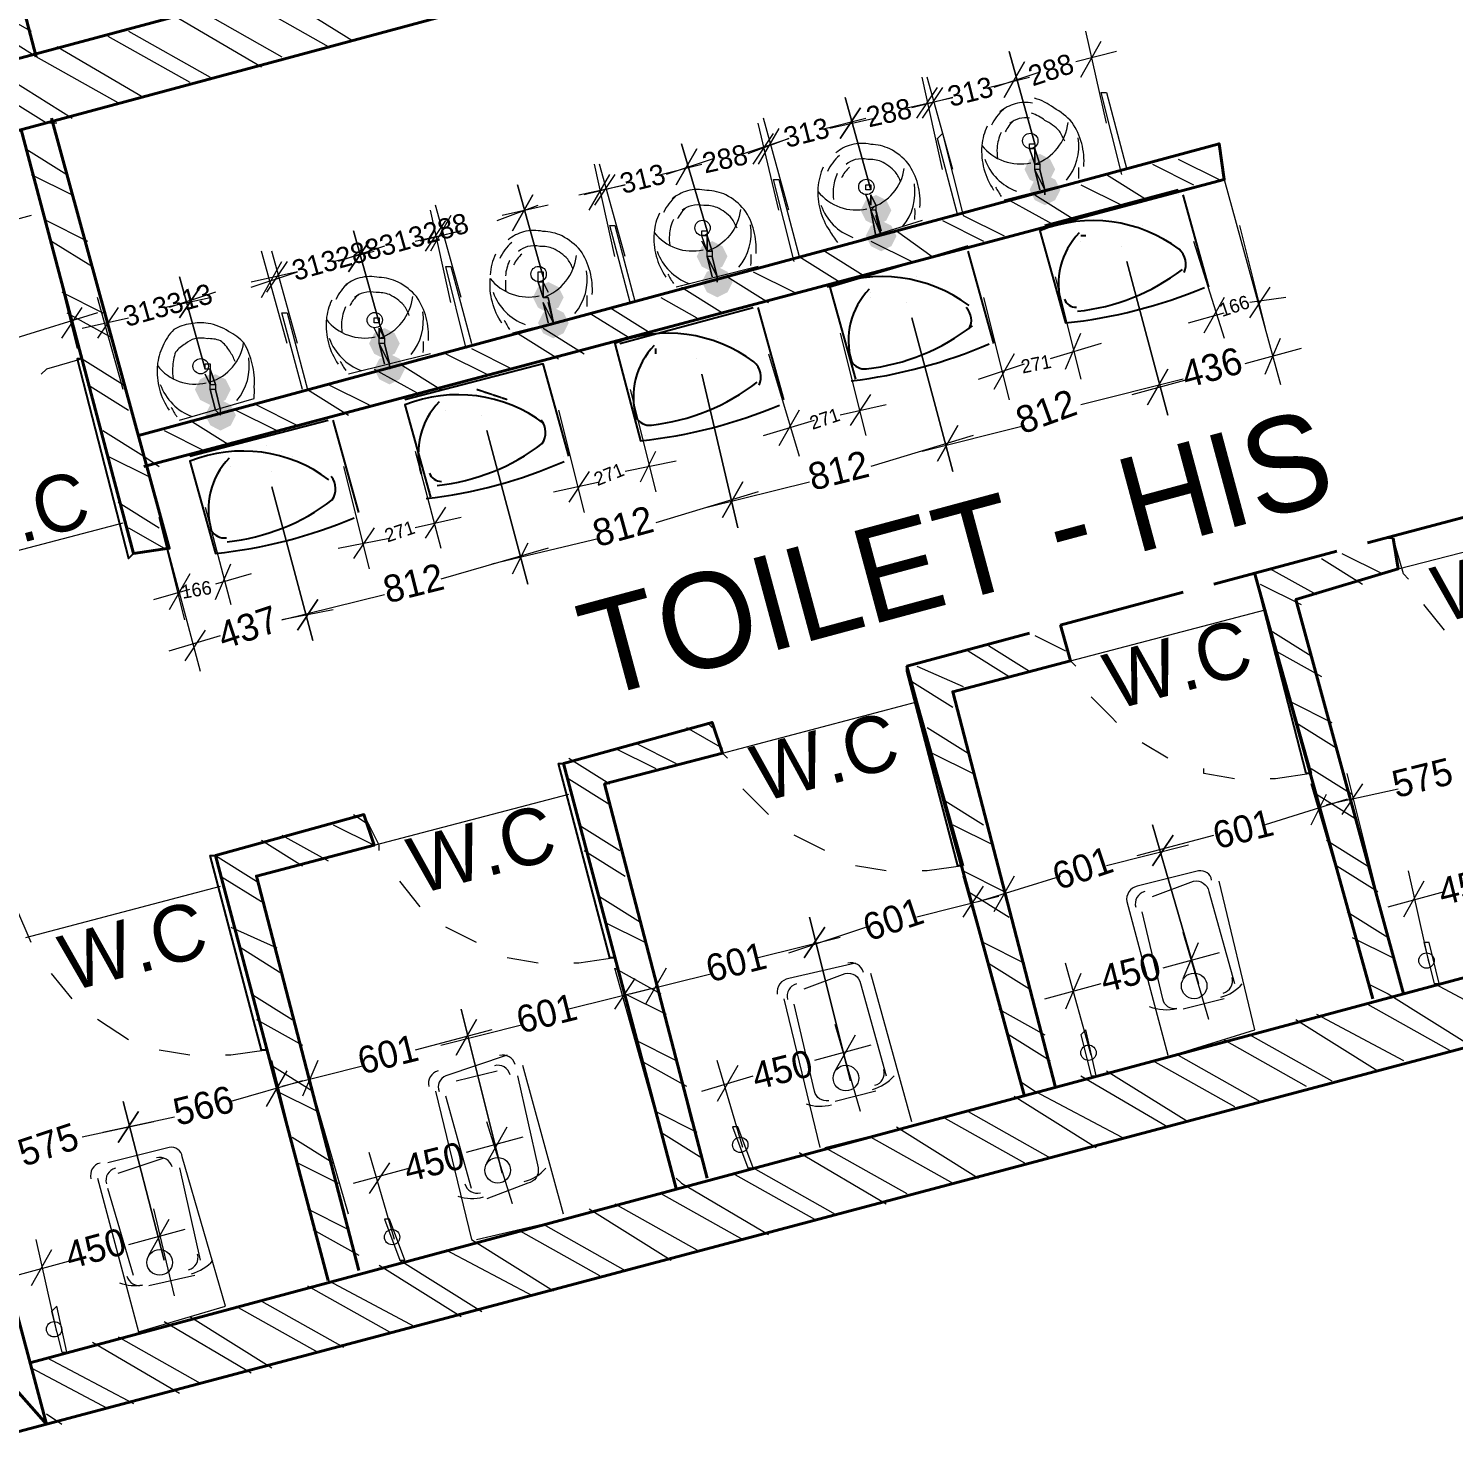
# Model space of a CAD drawing. Header units: millimetres. Extents: x 23593 to 241524, y 4405 to 182732.
# Drawn here: x 72342 to 77595, y 26755 to 31974 of the extents above; entities that cross this region are included whole.
import ezdxf

# ---------------------------------------------------------------- set-up
doc = ezdxf.new("R2010")
doc.units = ezdxf.units.MM
doc.linetypes.add('PDF_IMPORT', pattern=[1, 0.8, -0.2])
for name, color, linetype in [('PDF_0', 7, 'Continuous'), ('PDF_ANNOTATION', 7, 'Continuous'), ('PDF_AR_ELEVATION', 2, 'Continuous'), ('PDF_ST COLUMN', 1, 'Continuous'), ('PDF_Text', 7, 'Continuous'), ('PDF_wall', 7, 'Continuous')]:
    doc.layers.add(name, color=color, linetype=linetype)
for name, color, linetype, true_color in [('PDF_AR_DOOR', 7, 'Continuous', 0x723939), ('PDF_AR_HATCH', 7, 'Continuous', 0x767676), ('PDF_dimension', 7, 'Continuous', 0x767676), ('PDF_FUR', 7, 'Continuous', 0xdd6e00), ('PDF_hatch', 7, 'Continuous', 0x767676)]:
    doc.layers.add(name, color=color, linetype=linetype, true_color=true_color)
doc.styles.add('PDF Century Gothic', font='GOTHIC.TTF')

msp = doc.modelspace()

# ---------------------------------------------------------------- hatches: boundary and pattern name
at = {"layer": 'PDF_FUR', "transparency": 33554559}
for points in [[(76070.4, 31511.6), (76032.6, 31492.7), (76013.8, 31454.9), (76032.6, 31417.2), (76070.4, 31398.3), (76108.1, 31417.2), (76127, 31454.9), (76108.1, 31492.7)], [(76070.4, 31511.6), (76032.6, 31492.7), (76013.8, 31454.9), (76032.6, 31417.2), (76070.4, 31398.3), (76108.1, 31417.2), (76127, 31454.9), (76108.1, 31492.7)], [(76089.3, 31436.1), (76051.5, 31417.2), (76032.6, 31379.4), (76051.5, 31341.7), (76089.3, 31322.8), (76127, 31341.7), (76145.9, 31379.4), (76127, 31417.2)], [(75466.3, 31360.6), (75428.6, 31341.7), (75409.7, 31303.9), (75428.6, 31266.2), (75466.3, 31247.3), (75504.1, 31266.2), (75523, 31303.9), (75504.1, 31341.7)], [(75466.3, 31360.6), (75428.6, 31341.7), (75409.7, 31303.9), (75428.6, 31266.2), (75466.3, 31247.3), (75504.1, 31266.2), (75523, 31303.9), (75504.1, 31341.7)], [(75485.2, 31266.2), (75447.5, 31247.3), (75428.6, 31209.5), (75447.5, 31171.8), (75485.2, 31152.9), (75523, 31171.8), (75541.9, 31209.5), (75523, 31247.3)], [(75485.2, 31266.2), (75447.5, 31247.3), (75428.6, 31209.5), (75447.5, 31171.8), (75485.2, 31152.9), (75523, 31171.8), (75541.9, 31209.5), (75523, 31247.3)], [(75485.2, 31266.2), (75447.5, 31247.3), (75428.6, 31209.5), (75447.5, 31171.8), (75485.2, 31152.9), (75523, 31171.8), (75541.9, 31209.5), (75523, 31247.3)], [(74862.3, 31190.7), (74824.5, 31171.8), (74805.7, 31134), (74824.5, 31096.3), (74862.3, 31077.4), (74900, 31096.3), (74918.9, 31134), (74900, 31171.8)], [(74862.3, 31190.7), (74824.5, 31171.8), (74805.7, 31134), (74824.5, 31096.3), (74862.3, 31077.4), (74900, 31096.3), (74918.9, 31134), (74900, 31171.8)], [(74881.2, 31096.3), (74843.4, 31077.4), (74824.5, 31039.6), (74843.4, 31001.9), (74881.2, 30983), (74918.9, 31001.9), (74937.8, 31039.6), (74918.9, 31077.4)], [(74258.2, 31039.6), (74220.5, 31020.8), (74201.6, 30983), (74220.5, 30945.3), (74258.2, 30926.4), (74296, 30945.3), (74314.9, 30983), (74296, 31020.8)], [(74258.2, 31039.6), (74220.5, 31020.8), (74201.6, 30983), (74220.5, 30945.3), (74258.2, 30926.4), (74296, 30945.3), (74314.9, 30983), (74296, 31020.8)], [(74277.1, 30945.3), (74239.4, 30926.4), (74220.5, 30888.6), (74239.4, 30850.9), (74277.1, 30832), (74314.9, 30850.9), (74333.7, 30888.6), (74314.9, 30926.4)], [(74277.1, 30945.3), (74239.4, 30926.4), (74220.5, 30888.6), (74239.4, 30850.9), (74277.1, 30832), (74314.9, 30850.9), (74333.7, 30888.6), (74314.9, 30926.4)], [(74277.1, 30945.3), (74239.4, 30926.4), (74220.5, 30888.6), (74239.4, 30850.9), (74277.1, 30832), (74314.9, 30850.9), (74333.7, 30888.6), (74314.9, 30926.4)], [(73654.2, 30869.8), (73616.4, 30850.9), (73597.6, 30813.1), (73616.4, 30775.4), (73654.2, 30756.5), (73691.9, 30775.4), (73710.8, 30813.1), (73691.9, 30850.9)], [(73654.2, 30869.8), (73616.4, 30850.9), (73597.6, 30813.1), (73616.4, 30775.4), (73654.2, 30756.5), (73691.9, 30775.4), (73710.8, 30813.1), (73691.9, 30850.9)], [(73673.1, 30775.4), (73635.3, 30756.5), (73616.4, 30718.7), (73635.3, 30681), (73673.1, 30662.1), (73710.8, 30681), (73729.7, 30718.7), (73710.8, 30756.5)], [(73012.4, 30699.9), (72974.6, 30681), (72955.8, 30643.2), (72974.6, 30605.5), (73012.4, 30586.6), (73050.1, 30605.5), (73069, 30643.2), (73050.1, 30681)], [(73031.3, 30699.9), (72993.5, 30681), (72974.6, 30643.2), (72993.5, 30605.5), (73031.3, 30586.6), (73069, 30605.5), (73087.9, 30643.2), (73069, 30681)], [(73050.1, 30605.5), (73012.4, 30586.6), (72993.5, 30548.9), (73012.4, 30511.1), (73050.1, 30492.2), (73087.9, 30511.1), (73106.8, 30548.9), (73087.9, 30586.6)]]:
    msp.add_hatch(color=256, dxfattribs=at).paths.add_polyline_path(points)

# ---------------------------------------------------------------- linework, layer by layer
at = {"layer": 'PDF_0', "color": 8, "lineweight": 5, "true_color": 0x767676}
for points in [[(76221.4, 31794.7), (76296.9, 31926.9)], [(75617.4, 31643.7), (75692.9, 31757)], [(75711.7, 31757), (75636.2, 31643.7)], [(75013.3, 31473.8), (75088.8, 31587.1)], [(75107.7, 31605.9), (75032.2, 31473.8)], [(74409.3, 31303.9), (74484.8, 31436.1)], [(74503.6, 31436.1), (74428.1, 31322.8)], [(73805.2, 31152.9), (73880.7, 31266.2)], [(73899.6, 31285), (73824.1, 31152.9)], [(73201.1, 30983), (73276.7, 31115.2)], [(73295.5, 31115.2), (73220, 31001.9)], [(76844.3, 30907.5), (76919.8, 31020.8)], [(72465, 30832), (72540.5, 30945.3)], [(72672.6, 30945.3), (72597.1, 30832)], [(76750, 30983), (76674.4, 30850.9)], [(76164.8, 30718.7), (76221.4, 30850.9)], [(76901, 30699.9), (76957.6, 30832)], [(75976, 30775.4), (75900.5, 30643.2)], [(75372, 30511.1), (75447.5, 30624.4)], [(75183.2, 30567.7), (75107.7, 30435.6)], [(74598, 30303.5), (74654.6, 30416.7)], [(74409.3, 30341.2), (74333.7, 30228)], [(73805.2, 30095.8), (73880.7, 30209.1)], [(73616.4, 30133.6), (73540.9, 30020.3)], [(73031.3, 29869.3), (73087.9, 30001.4)], [(72936.9, 29963.7), (72861.4, 29831.5)], [(72993.5, 29756), (72918, 29642.8)], [(77259.6, 29189.7), (77184.1, 29076.5)], [(77070.9, 29038.7), (77127.5, 29152)], [(75976, 28850), (75900.5, 28717.8)], [(75787.2, 28698.9), (75862.8, 28812.2)], [(77486.1, 28831.1), (77410.6, 28698.9)], [(76598.9, 28472.4), (76655.6, 28604.6)], [(74503.6, 28359.2), (74579.1, 28472.4)], [(74692.4, 28510.2), (74616.9, 28378)], [(76221.4, 28491.3), (76164.8, 28359.2)], [(75315.3, 28132.6), (75390.8, 28264.8)], [(73408.8, 28170.4), (73352.2, 28038.3)], [(73220, 28000.5), (73295.5, 28132.6)], [(74956.7, 28151.5), (74881.2, 28019.4)], [(74031.7, 27792.9), (74107.2, 27925)], [(73673.1, 27792.9), (73597.6, 27679.6)], [(72785.9, 27453.1), (72861.4, 27585.2)], [(72427.2, 27472), (72351.7, 27339.8)]]:
    msp.add_lwpolyline(points, dxfattribs=at)
for points in [[(75938.3, 31719.2), (76013.8, 31851.3)], [(75334.2, 31568.2), (75409.7, 31681.5)], [(74730.2, 31398.3), (74805.7, 31530.4)], [(74126.1, 31228.4), (74201.6, 31360.6)], [(73522.1, 31077.4), (73597.6, 31190.7)], [(72899.1, 30907.5), (72974.6, 31020.8)], [(76466.8, 30586.6), (76542.3, 30718.7)], [(75692.9, 30379), (75768.4, 30511.1)], [(74900, 30171.3), (74975.6, 30303.5)], [(74126.1, 29963.7), (74182.7, 30076.9)], [(73333.3, 29756), (73408.8, 29869.3)], [(76485.7, 28887.7), (76561.2, 29001)], [(75202.1, 28547.9), (75277.6, 28661.2)], [(73918.5, 28189.3), (73994, 28321.4)], [(72672.6, 27868.4), (72748.1, 27981.6)]]:
    msp.add_lwpolyline(points, close=True, dxfattribs=at)
at = {"layer": 'PDF_ANNOTATION', "lineweight": 25}
for points in [[(76580.1, 31379.4), (76089.3, 31247.3)], [(76580.1, 31360.6), (76580.1, 31360.6)], [(76693.3, 31020.8), (76598.9, 31360.6)], [(76353.5, 31266.2), (76353.5, 31266.2)], [(76410.2, 31266.2), (76410.2, 31266.2)], [(76089.3, 31228.4), (76089.3, 31228.4)], [(76240.3, 31209.5), (76221.4, 31209.5)], [(76447.9, 31247.3), (76447.9, 31247.3)], [(75806.1, 31171.8), (75296.5, 31020.8), (75390.8, 30681)], [(75900.5, 30813.1), (75806.1, 31152.9)], [(76221.4, 31190.7), (76221.4, 31190.7)], [(76372.4, 31171.8), (76372.4, 31171.8)], [(75560.7, 31058.5), (75560.7, 31058.5)], [(75617.4, 31058.5), (75617.4, 31058.5)], [(75447.5, 31001.9), (75447.5, 31001.9)], [(75674, 31039.6), (75674, 31039.6)], [(76674.4, 31020.8), (76674.4, 31020.8)], [(74522.5, 30813.1), (75013.3, 30945.3)], [(75126.6, 30605.5), (75032.2, 30945.3)], [(75447.5, 30983), (75447.5, 30983)], [(75579.6, 30964.1), (75579.6, 30964.1)], [(76183.7, 30888.6), (76183.7, 30888.6)], [(74786.8, 30850.9), (74786.8, 30850.9)], [(74654.6, 30775.4), (74654.6, 30794.3)], [(74843.4, 30832), (74843.4, 30832)], [(74881.2, 30832), (74881.2, 30832)], [(75881.6, 30813.1), (75881.6, 30813.1)], [(74333.7, 30397.8), (74239.4, 30737.6), (73729.7, 30605.5)], [(74805.7, 30756.5), (74805.7, 30756.5)], [(75107.7, 30605.5), (75107.7, 30605.5)], [(72936.9, 30397.8), (73446.5, 30530)], [(73559.8, 30190.2), (73465.4, 30530)], [(73880.7, 30567.7), (73880.7, 30567.7)], [(74012.8, 30548.9), (74012.8, 30548.9)], [(74616.9, 30473.4), (74616.9, 30473.4)], [(73220, 30435.6), (73220, 30435.6)], [(73276.7, 30416.7), (73276.7, 30416.7)], [(72955.8, 30379), (72955.8, 30379)], [(73314.4, 30397.8), (73314.4, 30397.8)], [(74314.9, 30397.8), (74314.9, 30397.8)], [(73087.9, 30360.1), (73087.9, 30360.1)], [(73238.9, 30341.2), (73238.9, 30341.2)], [(73824.1, 30265.7), (73824.1, 30265.7)], [(73540.9, 30190.2), (73540.9, 30190.2)], [(73050.1, 30039.2), (73050.1, 30039.2)]]:
    msp.add_lwpolyline(points, dxfattribs=at)
for points in [[(76602.1, 31074.1, 0.334665), (76583.3, 31160.4, 0.261571), (76070.4, 31228.4), (76164.8, 30888.6, 0.073475), (76676.9, 31019.9)], [(75441.3, 31013.3, 0.267393), (75375.5, 30748.1, 0.315349), (75431.4, 30719.8, 0.138894), (75821.6, 30878.5)], [(75035.3, 30658.8, 0.334665), (75016.5, 30745.1, 0.261571), (74503.6, 30813.1), (74598, 30454.5, 0.073475), (75110.1, 30585.7)], [(74648.4, 30805.7, 0.267393), (74582.7, 30540.5, 0.315349), (74638.5, 30512.2, 0.138894), (75028.7, 30670.8)], [(74242.5, 30518.6, 0.261571), (73729.7, 30586.6), (73824.1, 30246.8)], [(73848.9, 30289.8, 0.138894), (74235.9, 30444.3, 0.334665), (74232.3, 30530)], [(73449.6, 30310.9, 0.261571), (72936.9, 30379), (73031.3, 30039.2, 0.073475), (73543.3, 30170.4)], [(73081.6, 30390.4, 0.267393), (73015.8, 30125.2, 0.315349), (73071.7, 30096.9)], [(73074.9, 30082.2, 0.138894), (73461.9, 30236.6, 0.334665), (73458.3, 30322.4)]]:
    msp.add_lwpolyline(points, format="xyb", dxfattribs=at)
at = {"layer": 'PDF_ANNOTATION', "linetype": 'PDF_IMPORT', "lineweight": 25}
msp.add_lwpolyline([(74107.2, 30605.5), (73994, 30643.2)], dxfattribs=at)
at = {"layer": 'PDF_ANNOTATION', "lineweight": 25}
for centre, radius, start, end in [((76412.6, 31031.3), 273.7, 136.1337, 196.0147), ((75487.6, 30521.6), 538, 53.2693, 111.9034), ((76129.4, 31692), 764.5, 275.9457, 307.5754), ((75751.9, 30899.2), 66.1, 330.3447, 44.3592), ((76204.9, 30993.5), 47.2, 200.4971, 270.5075), ((75166.7, 32466), 1802.6, 276.6434, 293.4524), ((74052.9, 30408.3), 273.7, 136.1337, 196.0147), ((73599.8, 32031.8), 1802.6, 276.6434, 293.4524), ((73864.1, 30351.7), 47.2, 200.4971, 270.5075)]:
    msp.add_arc(centre, radius, start, end, dxfattribs=at)
at = {"layer": 'PDF_AR_DOOR', "lineweight": 20}
for points in [[(72540.5, 30756.5), (72408.3, 30718.7), (72389.5, 30699.9)], [(77429.5, 29944.8), (77410.6, 29963.7), (77372.9, 30095.8)], [(77561.7, 29756), (77486.1, 29850.4)], [(76202.5, 29623.9), (76183.7, 29642.8), (76145.9, 29774.9)], [(76353.5, 29416.3), (76334.7, 29435.1), (76259.2, 29510.6)], [(74918.9, 29284.1), (74900, 29303), (74862.3, 29416.3)], [(76542.3, 29284.1), (76447.9, 29340.8)], [(76787.7, 29208.6), (76674.4, 29227.5), (76674.4, 29246.4)], [(77070.9, 29227.5), (76938.7, 29208.6), (76919.8, 29208.6)], [(75069.9, 29076.5), (75051.1, 29095.4), (74975.6, 29170.9)], [(73635.3, 28944.3), (73635.3, 28963.2), (73578.7, 29076.5)], [(75277.6, 28944.3), (75164.3, 29001)], [(75504.1, 28868.8), (75390.8, 28887.7)], [(75787.2, 28887.7), (75655.1, 28868.8), (75636.2, 28868.8)], [(73786.3, 28736.7), (73710.8, 28831.1)], [(72351.7, 28604.6), (72295.1, 28736.7)], [(73994, 28604.6), (73880.7, 28661.2)], [(74220.5, 28529.1), (74107.2, 28547.9)], [(74503.6, 28547.9), (74371.5, 28529.1), (74352.6, 28529.1)], [(72502.7, 28396.9), (72427.2, 28491.3)], [(72710.4, 28245.9), (72597.1, 28321.4)], [(72936.9, 28189.3), (72823.6, 28208.2)], [(73220, 28208.2), (73087.9, 28189.3), (73069, 28189.3)]]:
    msp.add_lwpolyline(points, dxfattribs=at)
at = {"layer": 'PDF_AR_DOOR', "lineweight": 25}
for points in [[(72540.5, 30756.5), (72521.6, 30756.5), (72710.4, 30020.3), (72729.2, 30039.2)], [(77070.9, 29227.5), (77052, 29227.5), (76863.2, 29963.7)], [(75787.2, 28887.7), (75768.4, 28887.7), (75579.6, 29605), (75579.6, 29623.9)], [(74503.6, 28547.9), (74484.8, 28547.9), (74296, 29265.2), (74314.9, 29265.2)], [(73220, 28208.2), (73201.1, 28208.2), (73012.4, 28925.5), (73031.3, 28925.5)]]:
    msp.add_lwpolyline(points, close=True, dxfattribs=at)
at = {"layer": 'PDF_AR_ELEVATION', "color": 7, "lineweight": 20}
for points in [[(76372.4, 31436.1), (76296.9, 31738.1), (76315.8, 31738.1), (76391.3, 31454.9)], [(75768.4, 31285), (75692.9, 31568.2), (75711.7, 31587.1), (75787.2, 31285)], [(75164.3, 31115.2), (75088.8, 31417.2), (75107.7, 31417.2), (75183.2, 31134)], [(74560.3, 30964.1), (74484.8, 31247.3), (74503.6, 31247.3), (74579.1, 30964.1)], [(73956.2, 30794.3), (73880.7, 31096.3), (73899.6, 31096.3), (73975.1, 30813.1)], [(73352.2, 30643.2), (73276.7, 30926.4), (73295.5, 30926.4), (73371, 30643.2)]]:
    msp.add_lwpolyline(points, dxfattribs=at)
at = {"layer": 'PDF_AR_ELEVATION', "lineweight": 20}
for points in [[(71974.2, 29963.7), (72691.5, 30152.4)], [(77391.8, 29982.6), (78127.9, 30171.3)], [(76183.7, 29642.8), (76901, 29831.5)], [(74900, 29303), (75617.4, 29491.8)], [(73616.4, 28963.2), (74333.7, 29152)], [(72332.8, 28623.4), (73050.1, 28812.2)]]:
    msp.add_lwpolyline(points, dxfattribs=at)
at = {"layer": 'PDF_AR_HATCH', "lineweight": 5}
for points in [[(73238.9, 32115.6), (73540.9, 31926.9)], [(72181.8, 32059), (72351.7, 31964.6)], [(73144.5, 32077.9), (73446.5, 31908)], [(72880.2, 32021.2), (73201.1, 31832.5)], [(72974.6, 32040.1), (73276.7, 31870.2)], [(72672.6, 31700.3), (72370.6, 31870.2), (72219.6, 31964.6)], [(72634.8, 31945.7), (72936.9, 31775.8)], [(72710.4, 31964.6), (73012.4, 31794.7)], [(72446.1, 31908), (72767, 31719.2)], [(72446.1, 31624.8), (72408.3, 31624.8), (72106.3, 31813.6)], [(72200.7, 31832.5), (72502.7, 31643.7)], [(72332.8, 31530.4), (72483.8, 31436.1)], [(76485.7, 31473.8), (76636.7, 31398.3)], [(76580.1, 31492.7), (76731.1, 31417.2)], [(72351.7, 31436.1), (72502.7, 31360.6)], [(76315.8, 31436.1), (76466.8, 31341.7)], [(76051.5, 31360.6), (76202.5, 31266.2)], [(76221.4, 31398.3), (76372.4, 31322.8)], [(75957.1, 31341.7), (76127, 31247.3)], [(72408.3, 31266.2), (72559.3, 31190.7)], [(75711.7, 31266.2), (75862.8, 31190.7)], [(75787.2, 31285), (75938.3, 31209.5)], [(75541.9, 31228.4), (75674, 31134)], [(72427.2, 31190.7), (72578.2, 31096.3)], [(75277.6, 31152.9), (75428.6, 31058.5)], [(75447.5, 31190.7), (75598.5, 31115.2)], [(75183.2, 31134), (75334.2, 31039.6)], [(74918.9, 31058.5), (75069.9, 30964.1)], [(75013.3, 31077.4), (75164.3, 31001.9)], [(72465, 31001.9), (72616, 30926.4)], [(74749, 31020.8), (74900, 30926.4)], [(74484.8, 30945.3), (74635.8, 30850.9)], [(74673.5, 30983), (74805.7, 30907.5)], [(72483.8, 30926.4), (72653.7, 30832)], [(74409.3, 30926.4), (74560.3, 30832)], [(74145, 30850.9), (74296, 30756.5)], [(74239.4, 30869.8), (74390.4, 30775.4)], [(73975.1, 30794.3), (74126.1, 30718.7)], [(72540.5, 30756.5), (72691.5, 30662.1)], [(73710.8, 30737.6), (73861.8, 30643.2)], [(73880.7, 30775.4), (74031.7, 30699.9)], [(73616.4, 30718.7), (73786.3, 30624.4)], [(72559.3, 30662.1), (72710.4, 30567.7)], [(73371, 30643.2), (73522.1, 30548.9)], [(73446.5, 30662.1), (73597.6, 30586.6)], [(73182.3, 30586.6), (73333.3, 30511.1)], [(72936.9, 30530), (73087.9, 30435.6)], [(73106.8, 30567.7), (73257.8, 30492.2)], [(72616, 30492.2), (72767, 30397.8), (72823.6, 30360.1)], [(72842.5, 30492.2), (72993.5, 30416.7)], [(72634.8, 30397.8), (72785.9, 30322.3)], [(72672.6, 30228), (72823.6, 30133.6)], [(72710.4, 30133.6), (72842.5, 30058.1)], [(77354, 30095.8), (77372.9, 30095.8)], [(77108.6, 30020.3), (77259.6, 29925.9)], [(77184.1, 30039.2), (77335.1, 29963.7)], [(76919.8, 29982.6), (77089.7, 29888.2)], [(76882.1, 29925.9), (77033.1, 29850.4)], [(76051.5, 29737.2), (76164.8, 29680.5)], [(76919.8, 29756), (77070.9, 29661.7)], [(75806.1, 29680.5), (75957.1, 29586.1)], [(75881.6, 29699.4), (76032.6, 29605)], [(76938.7, 29680.5), (77108.6, 29586.1)], [(75617.4, 29623.9), (75787.2, 29548.4)], [(75598.5, 29567.3), (75749.5, 29472.9)], [(76995.4, 29491.8), (77146.4, 29416.3)], [(74767.9, 29397.4), (74900, 29321.9)], [(74843.4, 29416.3), (74862.3, 29397.4)], [(75655.1, 29397.4), (75806.1, 29303)], [(77014.2, 29416.3), (77165.2, 29321.9)], [(74503.6, 29321.9), (74654.6, 29246.4)], [(74579.1, 29340.8), (74730.2, 29265.2)], [(74333.7, 29284.1), (74484.8, 29189.7)], [(75674, 29303), (75825, 29227.5)], [(74333.7, 29208.6), (74484.8, 29114.2)], [(77070.9, 29246.4), (77221.9, 29152)], [(75711.7, 29133.1), (75862.8, 29038.7)], [(77089.7, 29152), (77240.7, 29057.6)], [(73540.9, 29076.5), (73597.6, 29038.7)], [(73276.7, 29001), (73446.5, 28906.6)], [(73465.4, 29038.7), (73616.4, 28963.2)], [(74371.5, 29038.7), (74522.5, 28944.3)], [(75749.5, 29038.7), (75900.5, 28963.2)], [(73201.1, 28982.1), (73352.2, 28887.7)], [(74390.4, 28944.3), (74541.4, 28850)], [(77127.5, 28982.1), (77278.5, 28887.7)], [(73031.3, 28925.5), (73182.3, 28831.1)], [(73050.1, 28850), (73201.1, 28755.6)], [(75787.2, 28868.8), (75938.3, 28793.3)], [(77165.2, 28887.7), (77316.3, 28793.3)], [(75806.1, 28793.3), (75957.1, 28698.9)], [(74447, 28774.5), (74598, 28680.1)], [(77203, 28717.8), (77354, 28623.4)], [(73087.9, 28661.2), (73257.8, 28585.7)], [(74465.9, 28680.1), (74616.9, 28604.6)], [(73125.6, 28585.7), (73276.7, 28491.3)], [(75862.8, 28604.6), (76013.8, 28529.1)], [(77221.9, 28623.4), (77372.9, 28547.9)], [(75881.6, 28529.1), (76032.6, 28434.7)], [(74503.6, 28510.2), (74673.5, 28415.8)], [(77278.5, 28453.6), (77354, 28415.8), (77656, 28227)], [(77523.9, 28453.6), (77844.8, 28283.7)], [(73163.4, 28415.8), (73314.4, 28321.4)], [(74541.4, 28415.8), (74692.4, 28340.3)], [(77278.5, 28378), (77580.5, 28208.2)], [(73182.3, 28321.4), (73352.2, 28227)], [(75919.4, 28359.2), (76089.3, 28264.8)], [(77014.2, 28321.4), (77316.3, 28132.6)], [(77089.7, 28340.3), (77410.6, 28170.4)], [(75957.1, 28264.8), (76108.1, 28170.4)], [(76844.3, 28264.8), (77146.4, 28094.9)], [(74579.1, 28245.9), (74730.2, 28170.4)], [(76750, 28245.9), (77052, 28076)], [(74598, 28170.4), (74767.9, 28076)], [(76485.7, 28170.4), (76787.7, 28000.5)], [(76580.1, 28189.3), (76882.1, 28019.4)], [(73238.9, 28151.5), (73389.9, 28057.1)], [(76221.4, 28113.8), (76542.3, 27925)], [(76315.8, 28132.6), (76617.8, 27943.9)], [(73257.8, 28057.1), (73408.8, 27981.6)], [(75994.9, 28094.9), (76051.5, 28057.1), (76372.4, 27887.3)], [(75976, 28038.3), (76278, 27849.5)], [(74654.6, 27981.6), (74805.7, 27906.1)], [(75711.7, 27962.8), (76013.8, 27792.9)], [(75806.1, 27981.6), (76108.1, 27811.7)], [(74673.5, 27906.1), (74824.5, 27811.7)], [(75541.9, 27925), (75843.9, 27736.2)], [(73314.4, 27887.3), (73465.4, 27792.9)], [(75277.6, 27849.5), (75579.6, 27679.6)], [(75447.5, 27887.3), (75749.5, 27717.4)], [(73333.3, 27792.9), (73484.3, 27717.4)], [(75183.2, 27830.6), (75504.1, 27641.9)], [(74730.2, 27736.2), (74749, 27717.4), (75069.9, 27528.6)], [(74937.8, 27755.1), (75239.8, 27585.2)], [(75013.3, 27774), (75315.3, 27604.1)], [(74503.6, 27641.9), (74805.7, 27472)], [(74673.5, 27679.6), (74975.6, 27509.7)], [(73371, 27623), (73522.1, 27547.5)], [(74409.3, 27623), (74711.3, 27434.2)], [(73389.9, 27547.5), (73559.8, 27453.1)], [(74145, 27547.5), (74447, 27377.6)], [(74239.4, 27566.4), (74541.4, 27396.5)], [(73975.1, 27509.7), (74277.1, 27321)], [(73710.8, 27434.2), (74012.8, 27245.4)], [(73880.7, 27472), (74201.6, 27302.1)], [(73635.3, 27415.3), (73937.3, 27226.6)], [(73371, 27339.8), (73673.1, 27169.9)], [(73446.5, 27358.7), (73446.5, 27358.7)], [(73446.5, 27358.7), (73767.4, 27188.8)], [(73106.8, 27264.3), (73408.8, 27094.4)], [(73201.1, 27283.2), (73503.2, 27113.3)], [(72936.9, 27226.6), (73238.9, 27037.8)], [(72842.5, 27207.7), (73163.4, 27018.9)], [(72578.2, 27132.2), (72899.1, 26943.4)], [(72672.6, 27151.1), (72974.6, 26981.2)], [(72408.3, 27075.6), (72729.2, 26905.7)], [(72351.7, 27037.8), (72634.8, 26886.8)], [(72408.3, 26867.9), (72465, 26830.2)]]:
    msp.add_lwpolyline(points, dxfattribs=at)
at = {"layer": 'PDF_dimension', "lineweight": 5}
for points in [[(76315.8, 31624.8), (76240.3, 31964.6)], [(76353.5, 31889.1), (76202.5, 31851.3)], [(75711.7, 31454.9), (75636.2, 31794.7)], [(75749.5, 31454.9), (75655.1, 31794.7)], [(75881.6, 31757), (76032.6, 31794.7)], [(76070.4, 31813.6), (75900.5, 31757)], [(75579.6, 31681.5), (75749.5, 31719.2), (75598.5, 31681.5)], [(75107.7, 31303.9), (75032.2, 31624.8)], [(75145.4, 31303.9), (75051.1, 31643.7)], [(75277.6, 31605.9), (75428.6, 31643.7)], [(75466.3, 31643.7), (75296.5, 31605.9)], [(74975.6, 31511.6), (75145.4, 31568.2), (74994.4, 31511.6)], [(74503.6, 31134), (74428.1, 31473.8)], [(74541.4, 31134), (74447, 31473.8)], [(74673.5, 31436.1), (74824.5, 31473.8)], [(74862.3, 31492.7), (74692.4, 31436.1)], [(76750, 31417.2), (76957.6, 30662.1)], [(72370.6, 31398.3), (72521.6, 30794.3)], [(74371.5, 31360.6), (74541.4, 31398.3), (74390.4, 31360.6)], [(73937.3, 30983), (73843, 31322.8)], [(74069.5, 31266.2), (74220.5, 31322.8)], [(74258.2, 31322.8), (74088.4, 31285)], [(72351.7, 31285), (72144.1, 31228.4)], [(73899.6, 30964.1), (73824.1, 31303.9)], [(73767.4, 31190.7), (73937.3, 31228.4), (73786.3, 31190.7)], [(76806.6, 31247.3), (76901, 30869.8)], [(73295.5, 30813.1), (73201.1, 31152.9)], [(73333.3, 30813.1), (73238.9, 31152.9)], [(73465.4, 31115.2), (73616.4, 31152.9)], [(73654.2, 31171.8), (73484.3, 31115.2)], [(76636.7, 31190.7), (76750, 30832)], [(73163.4, 31020.8), (73333.3, 31077.4), (73163.4, 31039.6)], [(76127, 31058.5), (76221.4, 30681)], [(73031.3, 31001.9), (72861.4, 30945.3)], [(72691.5, 30643.2), (72597.1, 30983)], [(72842.5, 30945.3), (73012.4, 30983)], [(75862.8, 30983), (75957.1, 30605.5)], [(76976.5, 30983), (76844.3, 30964.1)], [(72597.1, 30926.4), (72295.1, 30832)], [(72540.5, 30869.8), (72710.4, 30907.5)], [(76617.8, 30888.6), (76750, 30926.4)], [(75334.2, 30850.9), (75428.6, 30473.4)], [(76296.9, 30813.1), (76108.1, 30756.5)], [(77033.1, 30794.3), (76825.5, 30737.6)], [(75069.9, 30775.4), (75183.2, 30397.8)], [(75843.9, 30681), (76013.8, 30737.6)], [(76598.9, 30681), (76221.4, 30586.6)], [(76410.2, 30624.4), (76617.8, 30681)], [(74560.3, 30643.2), (74654.6, 30265.7)], [(75504.1, 30586.6), (75334.2, 30548.9)], [(74296, 30567.7), (74390.4, 30190.2)], [(75051.1, 30473.4), (75239.8, 30530)], [(75825, 30473.4), (75447.5, 30360.1)], [(75636.2, 30416.7), (76013.8, 30511.1)], [(73767.4, 30416.7), (73861.8, 30058.1)], [(74730.2, 30379), (74541.4, 30341.2)], [(73503.2, 30360.1), (73597.6, 29982.6)], [(74277.1, 30265.7), (74447, 30303.5)], [(75032.2, 30265.7), (74654.6, 30152.4)], [(74843.4, 30209.1), (75220.9, 30303.5)], [(72993.5, 30209.1), (73087.9, 29850.4)], [(72918, 29793.8), (72823.6, 30171.3), (72974.6, 29605)], [(73937.3, 30171.3), (73767.4, 30133.6)], [(73484.3, 30058.1), (73673.1, 30095.8)], [(74258.2, 30058.1), (73861.8, 29944.8)], [(74050.6, 30001.4), (74447, 30095.8)], [(73163.4, 29963.7), (73031.3, 29925.9)], [(72804.7, 29869.3), (72936.9, 29907.1)], [(73465.4, 29831.5), (73276.7, 29793.8), (73654.2, 29888.2)], [(72861.4, 29680.5), (73050.1, 29737.2)], [(77354, 28623.4), (77203, 29227.5)], [(77240.7, 28604.6), (77070.9, 29189.7)], [(77127.5, 29114.2), (77391.8, 29170.9)], [(77203, 29133.1), (76901, 29038.7)], [(76429.1, 28925.5), (76712.2, 29001)], [(76617.8, 28963.2), (76315.8, 28887.7)], [(75957.1, 28245.9), (75787.2, 28850)], [(75843.9, 28755.6), (76145.9, 28850)], [(76070.4, 28283.7), (75919.4, 28887.7)], [(77505, 28529.1), (77429.5, 28868.8)], [(77354, 28736.7), (77561.7, 28793.3)], [(75919.4, 28774.5), (75617.4, 28698.9)], [(75145.4, 28566.8), (75428.6, 28661.2)], [(76693.3, 28321.4), (76598.9, 28642.3)], [(75334.2, 28623.4), (75032.2, 28547.9)], [(74786.8, 27943.9), (74635.8, 28547.9)], [(76259.2, 28189.3), (76164.8, 28529.1)], [(76731.1, 28566.8), (76523.4, 28510.2)], [(74673.5, 27906.1), (74503.6, 28510.2)], [(74560.3, 28415.8), (74862.3, 28491.3)], [(74635.8, 28434.7), (74333.7, 28359.2)], [(76089.3, 28396.9), (76296.9, 28453.6)], [(74050.6, 28283.7), (73767.4, 28208.2)], [(73861.8, 28227), (74163.9, 28302.5)], [(75409.7, 27981.6), (75315.3, 28302.5)], [(75447.5, 28227), (75239.8, 28170.4)], [(73389.9, 27566.4), (73238.9, 28170.4)], [(73522.1, 27604.1), (73352.2, 28189.3)], [(74975.6, 27849.5), (74881.2, 28170.4)], [(73276.7, 28076), (73578.7, 28151.5)], [(74824.5, 28057.1), (75013.3, 28113.8)], [(73352.2, 28094.9), (73087.9, 28019.4)], [(72616, 27906.1), (72880.2, 27962.8)], [(72804.7, 27943.9), (72540.5, 27887.3)], [(74126.1, 27641.9), (74031.7, 27943.9)], [(74163.9, 27887.3), (73956.2, 27830.6)], [(73691.9, 27509.7), (73597.6, 27830.6)], [(73540.9, 27717.4), (73748.6, 27774)], [(72880.2, 27302.1), (72804.7, 27623)], [(72918, 27547.5), (72710.4, 27490.8)], [(72446.1, 27169.9), (72370.6, 27509.7)], [(72295.1, 27377.6), (72502.7, 27434.2)]]:
    msp.add_lwpolyline(points, dxfattribs=at)
for points in [[(75957.1, 31889.1), (76051.5, 31549.3)], [(75353.1, 31719.2), (75447.5, 31379.4)], [(74749, 31549.3), (74843.4, 31228.4)], [(74145, 31398.3), (74239.4, 31058.5)], [(73540.9, 31228.4), (73635.3, 30888.6)], [(76542.3, 30548.9), (76391.3, 31115.2)], [(72899.1, 31058.5), (72993.5, 30718.7)], [(75749.5, 30341.2), (75598.5, 30907.5)], [(74956.7, 30133.6), (74824.5, 30699.9)], [(74182.7, 29925.9), (74031.7, 30492.2)], [(73389.9, 29718.3), (73238.9, 30284.6)], [(76485.7, 29038.7), (76655.6, 28453.6)], [(75220.9, 28698.9), (75372, 28094.9)], [(73937.3, 28359.2), (74088.4, 27755.1)], [(72691.5, 28019.4), (72842.5, 27434.2)]]:
    msp.add_lwpolyline(points, close=True, dxfattribs=at)
at = {"layer": 'PDF_FUR', "lineweight": 15}
for points in [[(76043.6, 31698.7, 0.114586), (75979.5, 31696.6, 0.114612), (75923, 31666.5)], [(76232.5, 31465.3, 0.084231), (76224.5, 31550.2, 0.084256), (76189, 31627.7, 0.091405), (76121.4, 31681.3, 0.103769), (76050.9, 31716.9)], [(76032.6, 31643.2, 0.114585), (75994.2, 31641.9, 0.114612), (75960.3, 31623.8)], [(76070.4, 31473.8), (76051.5, 31530.4), (76070.4, 31473.8), (76051.5, 31530.4), (76070.4, 31473.8), (76051.5, 31530.4), (76070.4, 31473.8), (76051.5, 31530.4), (76051.5, 31473.8), (76051.5, 31530.4), (76051.5, 31473.8), (76032.6, 31530.4), (76051.5, 31473.8, 0.288773), (76174.7, 31628.1)], [(76162.2, 31558.6, 0.053501), (76142.2, 31595.9, 0.091404), (76089, 31634.9, 0.103772), (76039.9, 31661.4)], [(75876.3, 31614.5, 0.091431), (75856.6, 31543, 0.288773), (76036.9, 31479.4)], [(75927.6, 31590.4, 0.09143), (75912.8, 31534.1, 0.053498), (75914.2, 31494.6)], [(75628.4, 31314.3, 0.084231), (75620.5, 31399.2, 0.084256), (75585, 31476.7, 0.091405), (75517.3, 31530.3, 0.103769), (75446.8, 31547, 0.114586), (75375.5, 31545.6, 0.114612), (75318.9, 31515.5)], [(75856.4, 31541.1, 0.084231), (75864.4, 31456.3, 0.084256), (75899.9, 31378.7)], [(75558.1, 31407.5, 0.053501), (75538.1, 31444.9, 0.091404), (75484.9, 31483.8, 0.103772), (75435.8, 31491.5, 0.114585), (75390.1, 31490.9, 0.114612), (75356.2, 31472.8)], [(75272.2, 31463.4, 0.091431), (75252.2, 31387.3, 0.084231), (75260.3, 31305.2, 0.084256), (75295.8, 31227.7, 0.022868), (75324, 31184.9)], [(75323.5, 31439.3, 0.09143), (75308.7, 31383.1, 0.053498), (75310.2, 31343.6)], [(75024.3, 31144.4, 0.084231), (75016.4, 31229.3, 0.084256), (74980.9, 31306.8, 0.091405), (74913.2, 31360.4, 0.103769), (74842.7, 31377.1, 0.114586), (74771.4, 31375.7, 0.114612), (74714.9, 31345.6)], [(74954, 31237.7, 0.053501), (74934.1, 31275, 0.091404), (74880.8, 31314, 0.103772), (74831.8, 31321.6, 0.114585), (74786, 31321, 0.114612), (74752.1, 31302.9)], [(74668.2, 31293.5, 0.091431), (74648.4, 31222.1, 0.288773), (74828.7, 31158.4)], [(74719.4, 31269.5, 0.09143), (74704.6, 31213.2, 0.053498), (74706.1, 31173.7)], [(74966.5, 31307.2, -0.288773), (74843.4, 31152.9), (74824.5, 31209.5)], [(74420.3, 30993.4, 0.084231), (74412.3, 31078.3, 0.084256), (74376.8, 31155.8, 0.091405), (74309.1, 31209.4, 0.103769), (74238.6, 31226.1, 0.114586), (74167.3, 31224.7, 0.114612), (74110.8, 31194.6)], [(74648.3, 31220.2, 0.084231), (74656.2, 31135.3, 0.084256), (74691.7, 31057.8)], [(74349.9, 31086.6, 0.053501), (74330, 31123.9, 0.091404), (74276.7, 31162.9, 0.103772), (74227.7, 31170.5, 0.114585), (74181.9, 31170, 0.114612), (74148, 31151.9)], [(74258.2, 31001.9), (74239.4, 31039.6), (74258.2, 31001.9), (74239.4, 31039.6), (74258.2, 31001.9), (74239.4, 31039.6), (74239.4, 31001.9), (74239.4, 31039.6), (74239.4, 31001.9), (74239.4, 31039.6), (74239.4, 30983), (74220.5, 31039.6), (74239.4, 30983, 0.288773), (74362.4, 31137.3)], [(73816.2, 30823.5, 0.084231), (73808.2, 30908.4, 0.084256), (73772.7, 30985.9, 0.091405), (73705, 31039.5, 0.103769), (73634.6, 31056.2, 0.114586), (73563.2, 31054.8, 0.114612), (73506.7, 31024.7)], [(74087.6, 30887.9, -0.084256), (74052.1, 30965.4, -0.084231), (74044.4, 31052.2, 0.288773), (74224.6, 30988.5)], [(73745.8, 30916.7, 0.053501), (73725.9, 30954, 0.091404), (73672.7, 30993, 0.103772), (73623.6, 31000.6, 0.114585), (73577.9, 31000.1, 0.114612), (73544, 30982)], [(73460, 30972.6, 0.091431), (73440.3, 30901.2, 0.288773), (73620.6, 30837.5)], [(73511.3, 30948.5, 0.09143), (73496.5, 30892.3, 0.053498), (73497.9, 30852.8)], [(73654.2, 30832), (73635.3, 30888.6), (73654.2, 30832), (73635.3, 30869.8), (73654.2, 30832), (73635.3, 30869.8), (73635.3, 30832), (73635.3, 30869.8), (73635.3, 30832), (73635.3, 30869.8), (73635.3, 30832), (73616.4, 30869.8), (73635.3, 30832, 0.288773), (73758.4, 30986.3)], [(72899.1, 30530), (73174.3, 30609.9, 0.02287), (73174.4, 30653.6, 0.084231), (73166.4, 30738.5, 0.084256), (73137.4, 30813.6, 0.091405), (73079.4, 30857.5, 0.103769), (73004.3, 30887, 0.114586), (72940.3, 30884.9, 0.114612), (72877.8, 30864.3, 0.103746), (72837.1, 30802.7, 0.091431), (72817.3, 30731.3, 0.288773), (72997.6, 30667.6)], [(73440.1, 30899.3, 0.084231), (73448, 30814.4, 0.084256), (73483.6, 30736.9)], [(73104, 30746.8, 0.053501), (73084.1, 30784.1, 0.091404), (73049.7, 30823.1, 0.103772), (73000.6, 30830.7, 0.114585), (72954.9, 30830.2, 0.114612), (72921, 30812.1, 0.103748), (72884.7, 30781.5, 0.09143), (72873.5, 30722.4, 0.053498), (72875, 30682.9)], [(72817.1, 30729.4, 0.084231), (72825.1, 30644.5, 0.084256), (72860.6, 30567)]]:
    msp.add_lwpolyline(points, format="xyb", dxfattribs=at)
at = {"layer": 'PDF_FUR', "lineweight": 0}
for points in [[(76051.5, 31549.3), (76051.5, 31530.4), (76032.6, 31530.4), (76032.6, 31549.3)], [(76070.4, 31473.8), (76070.4, 31454.9), (76051.5, 31454.9), (76051.5, 31473.8)], [(76070.4, 31473.8), (76070.4, 31454.9), (76051.5, 31454.9), (76051.5, 31473.8)], [(75447.5, 31379.4), (75428.6, 31379.4), (75428.6, 31398.3), (75447.5, 31398.3)], [(75466.3, 31303.9), (75447.5, 31303.9), (75466.3, 31322.8)], [(75466.3, 31303.9), (75447.5, 31303.9), (75466.3, 31322.8)], [(74843.4, 31228.4), (74843.4, 31209.5), (74824.5, 31209.5), (74824.5, 31228.4)], [(74862.3, 31152.9), (74862.3, 31134), (74843.4, 31134), (74843.4, 31152.9)], [(74862.3, 31152.9), (74862.3, 31134), (74843.4, 31134), (74843.4, 31152.9)], [(74239.4, 31058.5), (74239.4, 31039.6), (74220.5, 31039.6), (74220.5, 31058.5), (74220.5, 31077.4), (74239.4, 31077.4)], [(73635.3, 30907.5), (73635.3, 30888.6), (73616.4, 30888.6), (73616.4, 30907.5)], [(73654.2, 30832), (73654.2, 30813.1), (73635.3, 30813.1), (73635.3, 30832)], [(73654.2, 30832), (73654.2, 30813.1), (73635.3, 30813.1), (73635.3, 30832)], [(73012.4, 30737.6), (73012.4, 30718.7), (72993.5, 30718.7), (72993.5, 30737.6)], [(73031.3, 30662.1), (73031.3, 30643.2), (73012.4, 30643.2), (73012.4, 30662.1)], [(73031.3, 30662.1), (73031.3, 30643.2), (73012.4, 30643.2), (73012.4, 30662.1)]]:
    msp.add_lwpolyline(points, close=True, dxfattribs=at)
at = {"layer": 'PDF_FUR', "lineweight": 15}
for points in [[(76070.4, 31473.8), (76070.4, 31473.8)], [(76240.3, 31417.2), (75938.3, 31341.7)], [(76070.4, 31454.9), (76089.3, 31379.4), (76070.4, 31454.9), (76089.3, 31379.4), (76070.4, 31454.9), (76089.3, 31379.4), (76070.4, 31454.9), (76089.3, 31379.4), (76070.4, 31454.9), (76089.3, 31379.4), (76051.5, 31454.9)], [(75466.3, 31322.8), (75447.5, 31360.6), (75466.3, 31322.8), (75447.5, 31360.6), (75466.3, 31322.8), (75447.5, 31360.6), (75447.5, 31322.8), (75447.5, 31360.6), (75447.5, 31322.8), (75447.5, 31360.6), (75447.5, 31322.8), (75428.6, 31360.6), (75447.5, 31303.9), (75466.3, 31209.5), (75447.5, 31303.9), (75485.2, 31209.5), (75466.3, 31285), (75485.2, 31209.5), (75466.3, 31285), (75485.2, 31209.5), (75466.3, 31285)], [(75636.2, 31266.2), (75334.2, 31171.8)], [(75466.3, 31303.9), (75466.3, 31303.9)], [(74862.3, 31152.9), (74843.4, 31209.5)], [(74843.4, 31190.7), (74843.4, 31152.9), (74843.4, 31190.7), (74843.4, 31152.9), (74824.5, 31190.7)], [(74862.3, 31152.9), (74862.3, 31152.9)], [(74843.4, 31134), (74881.2, 31058.5), (74843.4, 31134)], [(75032.2, 31096.3), (74730.2, 31020.8)], [(74881.2, 31058.5), (74881.2, 31039.6), (74881.2, 31058.5)], [(74277.1, 30888.6), (74239.4, 30964.1), (74258.2, 30888.6)], [(74258.2, 30983), (74258.2, 30983)], [(74258.2, 30983), (74277.1, 30888.6), (74258.2, 30983)], [(74428.1, 30926.4), (74126.1, 30850.9)], [(73673.1, 30737.6), (73635.3, 30813.1), (73654.2, 30737.6)], [(73654.2, 30813.1), (73654.2, 30813.1)], [(73824.1, 30775.4), (73522.1, 30699.9)], [(73673.1, 30737.6), (73673.1, 30718.7), (73673.1, 30737.6)], [(73012.4, 30699.9), (73012.4, 30662.1), (73012.4, 30699.9), (73012.4, 30662.1), (72993.5, 30699.9), (73012.4, 30662.1), (72993.5, 30699.9), (73012.4, 30662.1), (72993.5, 30699.9)], [(73012.4, 30643.2), (73012.4, 30643.2)], [(73031.3, 30567.7), (73012.4, 30643.2), (73031.3, 30567.7), (73050.1, 30548.9), (73050.1, 30567.7), (73031.3, 30643.2), (73050.1, 30567.7)]]:
    msp.add_lwpolyline(points, dxfattribs=at)
for points in [[(76051.5, 31454.9), (76070.4, 31379.4)], [(76070.4, 31454.9), (76089.3, 31379.4)], [(76089.3, 31379.4), (76089.3, 31360.6)], [(75466.3, 31303.9), (75485.2, 31228.4)], [(75466.3, 31303.9), (75485.2, 31228.4), (75466.3, 31303.9), (75485.2, 31209.5)], [(74843.4, 31209.5), (74862.3, 31152.9), (74843.4, 31209.5), (74862.3, 31152.9), (74843.4, 31209.5), (74843.4, 31152.9)], [(74843.4, 31134), (74862.3, 31058.5)], [(74862.3, 31134), (74881.2, 31058.5)], [(74862.3, 31134), (74881.2, 31058.5), (74862.3, 31134), (74881.2, 31058.5), (74862.3, 31134), (74881.2, 31058.5), (74862.3, 31134), (74881.2, 31058.5)], [(74239.4, 30964.1), (74258.2, 30888.6)], [(74258.2, 30983), (74277.1, 30888.6)], [(74258.2, 30964.1), (74277.1, 30888.6), (74258.2, 30964.1), (74277.1, 30888.6), (74258.2, 30964.1), (74277.1, 30888.6)], [(73635.3, 30813.1), (73654.2, 30737.6)], [(73654.2, 30813.1), (73673.1, 30737.6)], [(73654.2, 30813.1), (73673.1, 30737.6), (73654.2, 30813.1), (73673.1, 30737.6), (73654.2, 30813.1), (73673.1, 30737.6), (73654.2, 30813.1), (73673.1, 30737.6)], [(73012.4, 30718.7), (73012.4, 30662.1), (73012.4, 30718.7), (73031.3, 30662.1)], [(73012.4, 30643.2), (73031.3, 30567.7), (73012.4, 30643.2), (73031.3, 30567.7)], [(73031.3, 30643.2), (73050.1, 30567.7), (73031.3, 30643.2), (73050.1, 30567.7), (73031.3, 30643.2), (73050.1, 30567.7)]]:
    msp.add_lwpolyline(points, close=True, dxfattribs=at)
at = {"layer": 'PDF_FUR', "lineweight": 0}
msp.add_lwpolyline([(74258.2, 30983), (74239.4, 30983), (74258.2, 30983)], dxfattribs=at)
msp.add_lwpolyline([(74258.2, 30983), (74239.4, 30983), (74258.2, 30983)], dxfattribs=at)
at = {"layer": 'PDF_FUR', "lineweight": 15}
for centre in [(76035, 31559.9), (75430.9, 31390), (74826.9, 31238.9), (74222.8, 31069), (73618.7, 30899.2), (72976.9, 30729.3)]:
    msp.add_circle(centre, 28.3, dxfattribs=at)
for centre, radius, start, end in [((76053.9, 31541), 179.3, 131.1295, 154.8214), ((76053.9, 31541), 122.7, 131.1292, 154.8218), ((76016.1, 31541), 198.2, 320.4513, 8.8241), ((75449.8, 31371.1), 179.3, 131.1295, 154.8214), ((76053.9, 31559.9), 198.2, 199.816, 249.606), ((75449.8, 31371.1), 122.7, 131.1292, 154.8218), ((75393.2, 31484.4), 179.3, 287.1958, 351.625), ((75770.7, 31446.6), 443.6, 356.7722, 2.0127), ((75393.2, 31484.4), 179.3, 218.3334, 282.7627), ((75412.1, 31371.1), 198.2, 320.4513, 8.8241), ((76299.3, 31597.6), 443.6, 207.9463, 213.1863), ((74845.7, 31220.1), 179.3, 131.1295, 154.8214), ((74845.7, 31220.1), 122.7, 131.1292, 154.8218), ((75449.8, 31390), 198.2, 199.816, 249.606), ((75166.7, 31295.6), 443.6, 356.7722, 2.0127), ((74808, 31220.1), 198.2, 320.4513, 8.8241), ((74241.6, 31050.2), 179.3, 131.1295, 154.8214), ((74845.7, 31220.1), 198.2, 199.816, 249.606), ((74260.5, 31050.2), 217.1, 154.8213, 175.7177), ((74260.5, 31050.2), 160.4, 154.8214, 175.7175), ((74241.6, 31050.2), 122.7, 131.1292, 154.8218), ((74562.6, 31125.7), 443.6, 356.7722, 2.0127), ((74298.3, 31031.3), 198.2, 175.7178, 187.9669), ((74203.9, 31050.2), 198.2, 320.4513, 8.8241), ((75091.2, 31276.7), 443.6, 207.9463, 213.1863), ((73637.6, 30899.2), 179.3, 131.1295, 154.8214), ((74241.6, 31069), 198.2, 199.816, 249.606), ((73637.6, 30899.2), 122.7, 131.1292, 154.8218), ((73958.5, 30974.7), 443.6, 356.7722, 2.0127), ((73599.8, 30899.2), 198.2, 320.4513, 8.8241), ((74487.1, 31106.8), 443.6, 207.9463, 213.1863), ((72958, 30842.5), 179.3, 287.1958, 351.625), ((73637.6, 30899.2), 198.2, 199.816, 249.606), ((73354.4, 30804.8), 443.6, 356.7722, 2.0127), ((72958, 30729.3), 198.2, 320.4513, 8.8241), ((73883, 30955.8), 443.6, 207.9463, 213.1863), ((73014.6, 30729.3), 198.2, 199.816, 249.606), ((73260.1, 30785.9), 443.6, 207.9463, 213.1863)]:
    msp.add_arc(centre, radius, start, end, dxfattribs=at)
at = {"layer": 'PDF_hatch', "lineweight": 5}
for points in [[(76703.6, 28834.9, 0.414213), (76655.6, 28868.8), (76429.1, 28812.2, 0.414213), (76391.3, 28755.6), (76542.3, 28189.3)], [(76485.7, 28774.5), (76636.7, 28831.1, -0.414213), (76693.3, 28793.3), (76787.7, 28453.6)], [(76473.9, 28368.8, 0.148949), (76575.8, 28361.8, -0.414213), (76523.4, 28396.9), (76447.9, 28717.8)], [(75390.8, 28529.1), (75145.4, 28472.4, 0.414213), (75102.2, 28414)], [(75202.1, 28434.7), (75353.1, 28491.3, -0.414213), (75409.7, 28453.6), (75504.1, 28113.8)], [(75292.1, 28022, -0.414213), (75239.8, 28057.1), (75164.3, 28378)], [(74107.2, 28189.3), (73880.7, 28113.8, 0.414213), (73856.3, 28055.3)], [(74145, 28113.8), (74220.5, 27774, -0.414213), (74182.7, 27717.4), (74031.7, 27660.7)], [(72597.1, 27736.2), (72748.1, 27169.9), (73069, 27264.3), (72909.2, 27815.5, 0.414213), (72861.4, 27849.5), (72634.8, 27792.9)], [(72704.8, 27375.7, 0.414213), (72762.6, 27342.4, -0.148949), (72679.5, 27349.4)]]:
    msp.add_lwpolyline(points, format="xyb", dxfattribs=at)
for points in [[(76561.2, 28189.3), (76863.2, 28283.7), (76731.1, 28831.1)], [(75598.5, 27943.9), (75447.5, 28491.3)], [(75126.6, 28396.9), (75258.7, 27849.5)], [(76750, 28396.9), (76598.9, 28359.2)], [(76693.3, 28321.4), (76693.3, 28321.4)], [(73918.5, 28094.9), (74069.5, 28132.6)], [(74314.9, 27604.1), (74163.9, 28151.5)], [(73843, 28057.1), (73975.1, 27509.7)], [(75466.3, 28057.1), (75315.3, 28019.4)], [(73975.1, 27698.5), (73880.7, 28038.3)], [(75409.7, 27981.6), (75409.7, 27981.6)], [(75277.6, 27849.5), (75579.6, 27925)], [(75579.6, 27943.9), (75579.6, 27943.9)], [(72672.6, 27755.1), (72842.5, 27811.7)], [(72899.1, 27774), (72974.6, 27434.2)], [(72729.2, 27377.6), (72634.8, 27698.5)], [(74126.1, 27641.9), (74126.1, 27641.9)], [(73994, 27509.7), (74314.9, 27585.2)], [(74296, 27604.1), (74296, 27604.1)], [(72955.8, 27377.6), (72785.9, 27339.8)], [(72880.2, 27302.1), (72880.2, 27302.1)]]:
    msp.add_lwpolyline(points, dxfattribs=at)
for centre in [(76639.1, 28445.1), (75355.4, 28105.3), (74071.8, 27765.5), (72825.8, 27425.7)]:
    msp.add_circle(centre, 47.2, dxfattribs=at)
for centre, radius, start, end in [((76469.2, 28747.1), 47.2, 105.0047, 195.0046), ((75374.3, 28482.8), 47.2, 15.0047, 105.0046), ((76733.5, 28464), 47.2, 285.0047, 15.0046), ((75185.5, 28407.3), 47.2, 105.0047, 195.0046), ((76695.7, 28558.4), 160.5, 285.0046, 318.892), ((74090.6, 28143.1), 47.2, 15.0047, 105.0046), ((73864.1, 28086.4), 47.2, 105.0047, 195.0046), ((74071.8, 28105.3), 47.2, 15.0047, 105.0046), ((75412.1, 28218.6), 160.5, 285.0046, 318.892), ((75449.8, 28124.2), 47.2, 285.0047, 15.0046), ((75261, 28161.9), 160.5, 251.1172, 285.0046), ((72618.2, 27746.6), 47.2, 105.0047, 195.0046), ((72825.8, 27765.5), 47.2, 15.0047, 105.0046), ((72674.8, 27727.8), 47.2, 105.0047, 195.0046), ((74128.4, 27878.8), 160.5, 285.0046, 318.892), ((73996.3, 27727.8), 47.2, 195.0047, 285.0046), ((73977.4, 27822.1), 160.5, 251.1172, 285.0046), ((72920.2, 27444.6), 47.2, 285.0047, 15.0046), ((72901.4, 27539), 160.5, 285.0046, 318.892)]:
    msp.add_arc(centre, radius, start, end, dxfattribs=at)
at = {"layer": 'PDF_ST COLUMN', "color": 6, "lineweight": 40}
msp.add_lwpolyline([(72125.2, 26754.7), (72408.3, 26830.2), (72257.3, 27396.5), (71974.2, 27321)], close=True, dxfattribs=at)
msp.add_lwpolyline([(71974.2, 27321), (72408.3, 26830.2)], dxfattribs=at)
at = {"layer": 'PDF_wall', "lineweight": 40}
for points in [[(72238.4, 31851.3), (71823.2, 33418.1), (71955.3, 33455.9), (72370.6, 31870.2)], [(71483.4, 31643.7), (76976.5, 33116.1)], [(71558.9, 31398.3), (77033.1, 32870.7)], [(72313.9, 31605.9), (72729.2, 30039.2), (72861.4, 30058.1), (72427.2, 31643.7)], [(72767, 30360.1), (76750, 31417.2), (76731.1, 31549.3), (72748.1, 30473.4)], [(77410.6, 28415.8), (77014.2, 29869.3), (77391.8, 29982.6), (77372.9, 30095.8)], [(77297.4, 28396.9), (76863.2, 29963.7)], [(76127, 28076), (75749.5, 29529.5), (76183.7, 29642.8), (76145.9, 29774.9)], [(76013.8, 28038.3), (75579.6, 29623.9)], [(74843.4, 27736.2), (74465.9, 29189.7), (74900, 29303), (74862.3, 29416.3), (74314.9, 29265.2), (74730.2, 27698.5)], [(73559.8, 27396.5), (73182.3, 28850), (73616.4, 28963.2), (73578.7, 29076.5), (73031.3, 28925.5), (73446.5, 27358.7)], [(78184.6, 28623.4), (72351.7, 27056.7)], [(78241.2, 28378), (72408.3, 26830.2)]]:
    msp.add_lwpolyline(points, dxfattribs=at)
at = {"layer": 'PDF_wall', "linetype": 'PDF_IMPORT', "lineweight": 40, "ltscale": 586.088181}
msp.add_lwpolyline([(75579.6, 29623.9), (78335.6, 30360.1)], dxfattribs=at)
at = {"layer": 'PDF_wall', "color": 2, "lineweight": 15}
for points in [[(77486.1, 28604.6), (77523.9, 28453.6), (77542.8, 28453.6), (77505, 28604.6)], [(76221.4, 28264.8), (76259.2, 28113.8), (76278, 28113.8), (76240.3, 28283.7)], [(74937.8, 27925), (74994.4, 27774), (75013.3, 27774), (74956.7, 27925)], [(73654.2, 27585.2), (73710.8, 27434.2), (73729.7, 27434.2), (73673.1, 27585.2)], [(72427.2, 27245.4), (72465, 27094.4), (72483.8, 27094.4), (72446.1, 27264.3)]]:
    msp.add_lwpolyline(points, close=True, dxfattribs=at)
for centre in [(77495.6, 28538.5), (76249.7, 28198.7), (74966.1, 27858.9), (73682.5, 27519.2), (72436.6, 27179.4)]:
    msp.add_circle(centre, 28.3, dxfattribs=at)

# ---------------------------------------------------------------- texts
at = {"layer": 'PDF_Text', "color": 8, "true_color": 0x767676, "attachment_point": 4, "style": 'PDF Century Gothic'}
for s, insert, char_height, rotation in [('288', (76032, 31795.4), 75, 18.4355), ('313', (75732.9, 31720.7), 75, 14.0362), ('288', (75431.9, 31645.4), 75, 12.5276), ('313', (75128.8, 31569.7), 75, 14.0362), ('288', (74827.8, 31475.5), 75, 12.5276), ('313', (74524.7, 31399.8), 75, 14.0362), ('313288313288', (73316.6, 31078.9), 74.995, 15.6672), ('313313', (72694.6, 30909.2), 75, 15.6096), ('166', (76734.6, 30933.5), 50, 18.4349), ('436', (76597, 30694.9), 99.99, 15.2542), ('271', (76001.6, 30726.6), 49.99, 11.3104), ('812', (75988.8, 30523.7), 100, 19.9839), ('271', (75224.4, 30518.1), 50, 18.4349), ('812', (75220, 30317.6), 100, 14.0351), ('271', (74430.1, 30310), 49.99, 21.8005), ('812', (74426.1, 30109.7), 99.99, 15.2542), ('271', (73657.6, 30102.8), 50, 18.4349), ('812', (73653.2, 29902.3), 100, 14.0351), ('166', (72906.5, 29896.2), 50, 9.4623), ('437', (73045.3, 29731.3), 99.99, 18.4357), ('575', (77372, 29185), 100, 14.0351), ('601', (76711.3, 28996.2), 100, 14.0351), ('601', (76122.3, 28844), 99.99, 18.4357), ('450', (77541.9, 28788.5), 100, 14.0351), ('601', (75423.8, 28655.3), 99.99, 18.4357), ('601', (74842.5, 28505.4), 100, 14.0351), ('450', (76296, 28467.6), 100, 14.0351), ('601', (74144, 28316.6), 100, 14.0351), ('601', (73558.8, 28165.6), 100, 14.0351), ('450', (75012.4, 28109), 100, 14.0351), ('566', (72879.2, 27976.8), 100, 14.0351), ('575', (72309, 27824.7), 99.99, 18.4357), ('450', (73728.7, 27769.2), 100, 14.0351), ('450', (72481.7, 27448), 99.99, 15.2542)]:
    msp.add_mtext(s, dxfattribs=dict(at, insert=insert, char_height=char_height, rotation=rotation))
at = {"layer": 'PDF_Text', "attachment_point": 4, "style": 'PDF Century Gothic'}
for s, insert, char_height, rotation in [('TOILET - HIS', (74392.2, 29669.9), 349.993, 15.0676), ('W.C', (72033.2, 30107.8), 207.95, 14.9301), ('W.C', (77527.4, 29881.5), 207.95, 14.4688), ('W.C', (76318.4, 29560.4), 207.95, 14.9301), ('W.C', (75016.7, 29220.8), 207.95, 14.4688), ('W.C', (73751.9, 28881), 207.95, 14.4688), ('W.C', (72467.4, 28522.1), 207.95, 14.9306)]:
    msp.add_mtext(s, dxfattribs=dict(at, insert=insert, char_height=char_height, rotation=rotation))

doc.saveas('drawing.dxf')
